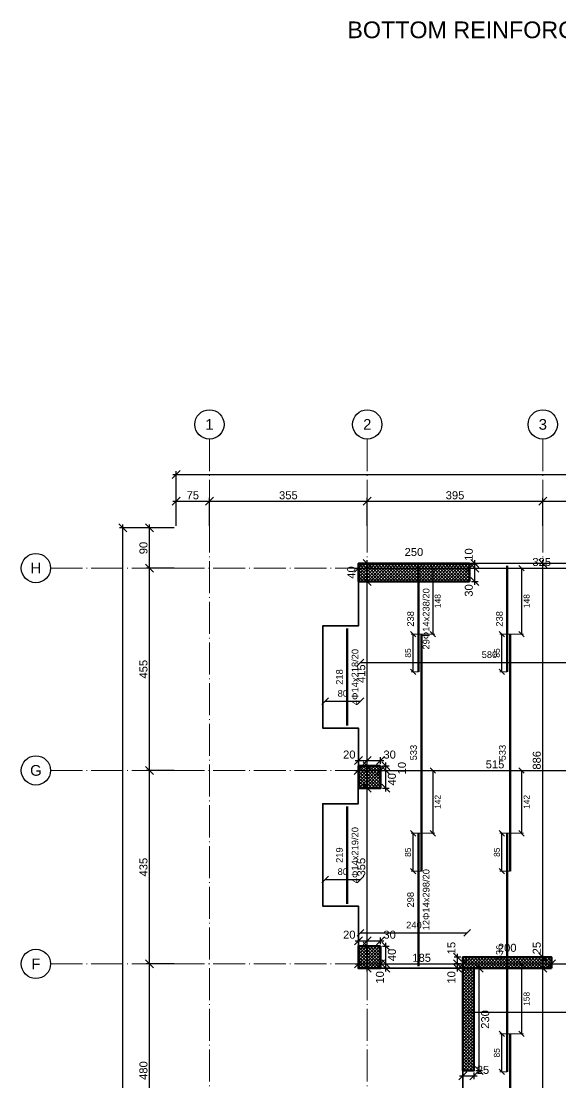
# Model space of a CAD drawing. Header units: millimetres. Extents: x -404 to 6018, y -5139 to 7890.
# Drawn here: x 3471 to 4685, y -2897 to -511 of the extents above; entities that cross this region are included whole.
import ezdxf
from ezdxf.enums import TextEntityAlignment as Align

# ---------------------------------------------------------------- set-up
doc = ezdxf.new("R2010")
doc.units = ezdxf.units.MM
doc.linetypes.add('ZWCAD_ISO04W100', pattern=[30.5, 24, -3, 0.5, -3])
for name, color, linetype, lineweight in [('AXIS LINES', 255, 'ZWCAD_ISO04W100', 13), ('COLUMN', 140, 'Continuous', 53), ('SLAB', 3, 'Continuous', 35), ('WALL', 10, 'Continuous', 53)]:
    doc.layers.add(name, color=color, linetype=linetype, lineweight=lineweight)
for name, color, linetype in [('FW_AXIS', 7, 'Continuous'), ('FW_COLUMN_HATCH', 8, 'Continuous'), ('FW_DIM', 7, 'Continuous'), ('FW_WALL_HATCH', 8, 'Continuous'), ('REB_NOTES', 7, 'Continuous'), ('REB_TOP_MESH_Y', 5, 'Continuous'), ('REB_TOP_MESH_Y_AXDIM', 5, 'Continuous'), ('REB_TOP_MESH_Y_LAP', 5, 'Continuous'), ('REB_TOP_MESH_Y_RANGE', 5, 'Continuous'), ('REB_TOP_MESH_Y_TEXT', 5, 'Continuous')]:
    doc.layers.add(name, color=color, linetype=linetype)
doc.styles.add('REBAR_TXT', font='arial.ttf')
doc.styles.get("Standard").update_dxf_attribs({"font": 'arial.ttf'})
doc.dimstyles.new('FW_DIM', dxfattribs={"dimtxt": 18, "dimasz": 9, "dimexe": 7.5, "dimexo": 4.5, "dimgap": 4.5, "dimtad": 1, "dimdec": 0, "dimtxsty": 'Standard', "dimtsz": 9, "dimcen": 2.5, "dimdle": 7.5, "dimclrd": 256, "dimclre": 256, "dimclrt": 7, "dimazin": 3, "dimtfac": 1, "dimtmove": 2, "dimatfit": 3})
doc.dimstyles.new('REBAR LAP', dxfattribs={"dimtxt": 13.5, "dimasz": 2.5, "dimexe": 4.5, "dimexo": 0, "dimgap": 4.5, "dimtad": 1, "dimdec": 0, "dimtxsty": 'Standard', "dimtsz": 6, "dimcen": 2.5, "dimclrd": 6, "dimclre": 6, "dimclrt": 7, "dimazin": 3, "dimtfac": 1, "dimtmove": 2, "dimatfit": 3, "dimlwd": 25, "dimlwe": 18})
doc.dimstyles.new('REBAR M-200', dxfattribs={"dimtxt": 15, "dimasz": 15, "dimexe": 25, "dimexo": 12.5, "dimgap": 10, "dimtad": 1, "dimdec": 0, "dimtxsty": 'Standard', "dimblk": 'NONE', "dimcen": 50, "dimse1": 1, "dimse2": 1, "dimclrd": 6, "dimclre": 6, "dimclrt": 7, "dimazin": 3, "dimtfac": 1, "dimtmove": 2, "dimatfit": 3, "dimldrblk": 'NONE', "dimlwd": 53})
doc.dimstyles.new('REBAR RANGE', dxfattribs={"dimtxt": 15, "dimasz": 2.5, "dimexe": 0, "dimexo": 0, "dimgap": 10, "dimtad": 1, "dimdec": 0, "dimtxsty": 'Standard', "dimtsz": 7.5, "dimcen": 2.5, "dimse1": 1, "dimse2": 1, "dimclrd": 6, "dimclre": 6, "dimclrt": 7, "dimazin": 3, "dimtfac": 1, "dimtmove": 2, "dimatfit": 3, "dimlwd": 25})

# ---------------------------------------------------------------- blocks, each defined once
blk = doc.blocks.new('*D1526')
at = {"color": 6, "lineweight": 53}
blk.add_line((4365, -2635.1), (4365, -2336.6), dxfattribs=at)
at = {"layer": 'Defpoints'}
for p in [(4365, -2336.6), (4365, -2635.1), (4365, -2635.1)]:
    blk.add_point(p, dxfattribs=at)
at = {"layer": 'REB_TOP_MESH_Y', "color": 7, "insert": (4347.5, -2485.9), "char_height": 15, "attachment_point": 5, "rotation": 90}
blk.add_mtext('298', dxfattribs=at)
blk = doc.blocks.new('_NONE')
blk = doc.blocks.new('*D1527')
at = {"color": 6, "lineweight": 53}
blk.add_line((4371.7, -2421.6), (4371.7, -1888.6), dxfattribs=at)
at = {"layer": 'Defpoints'}
for p in [(4371.7, -1888.6), (4371.7, -2421.6), (4371.7, -2421.6)]:
    blk.add_point(p, dxfattribs=at)
at = {"layer": 'REB_TOP_MESH_Y', "color": 7, "insert": (4354.2, -2155.1), "char_height": 15, "attachment_point": 5, "rotation": 90}
blk.add_mtext('533', dxfattribs=at)
blk = doc.blocks.new('*D1528')
at = {"color": 6, "lineweight": 53}
blk.add_line((4365, -1973.6), (4365, -1735.1), dxfattribs=at)
at = {"layer": 'Defpoints'}
for p in [(4365, -1735.1), (4365, -1973.6), (4365, -1973.6)]:
    blk.add_point(p, dxfattribs=at)
at = {"layer": 'REB_TOP_MESH_Y', "color": 7, "insert": (4347.5, -1854.4), "char_height": 15, "attachment_point": 5, "rotation": 90}
blk.add_mtext('238', dxfattribs=at)
blk = doc.blocks.new('_Oblique')
at = {"color": 0, "linetype": 'ByBlock', "lineweight": -2}
blk.add_line((-0.5, -0.5), (0.5, 0.5), dxfattribs=at)
blk = doc.blocks.new('*D1529')
at = {"color": 6, "lineweight": 18}
for p, q in [((4365, -2336.6), (4348.5, -2336.6)), ((4371.7, -2421.6), (4348.5, -2421.6))]:
    blk.add_line(p, q, dxfattribs=at)
at = {"color": 6, "lineweight": 25}
blk.add_line((4353, -2421.6), (4353, -2336.6), dxfattribs=at)
at = {"layer": 'Defpoints'}
for p in [(4365, -2336.6), (4353, -2421.6), (4371.7, -2421.6)]:
    blk.add_point(p, dxfattribs=at)
at = {"layer": 'REB_TOP_MESH_Y_LAP', "color": 6, "xscale": 12, "yscale": 12, "rotation": 90}
for p in [(4353, -2336.6), (4353, -2421.6)]:
    blk.add_blockref('_OBLIQUE', p, dxfattribs=at)
at = {"layer": 'REB_TOP_MESH_Y_LAP', "color": 7, "insert": (4341.7, -2379.1), "char_height": 13.5, "attachment_point": 5, "rotation": 90}
blk.add_mtext('85', dxfattribs=at)
blk = doc.blocks.new('*D1530')
at = {"color": 6, "lineweight": 18}
for p, q in [((4365, -2195.1), (4401.7, -2195.1)), ((4365, -2336.6), (4401.7, -2336.6))]:
    blk.add_line(p, q, dxfattribs=at)
at = {"color": 6, "lineweight": 25}
blk.add_line((4397.2, -2195.1), (4397.2, -2336.6), dxfattribs=at)
at = {"layer": 'Defpoints'}
for p in [(4365, -2195.1), (4397.2, -2195.1), (4365, -2336.6)]:
    blk.add_point(p, dxfattribs=at)
at = {"layer": 'REB_TOP_MESH_Y_AXDIM', "color": 6, "xscale": 12, "yscale": 12, "rotation": 90}
for p in [(4397.2, -2195.1), (4397.2, -2336.6)]:
    blk.add_blockref('_OBLIQUE', p, dxfattribs=at)
at = {"layer": 'REB_TOP_MESH_Y_AXDIM', "color": 7, "insert": (4408.5, -2265.9), "char_height": 13.5, "attachment_point": 5, "rotation": 90}
blk.add_mtext('142', dxfattribs=at)
blk = doc.blocks.new('*D1531')
at = {"color": 6, "lineweight": 18}
for p, q in [((4371.7, -1888.6), (4348.5, -1888.6)), ((4365, -1973.6), (4348.5, -1973.6))]:
    blk.add_line(p, q, dxfattribs=at)
at = {"color": 6, "lineweight": 25}
blk.add_line((4353, -1973.6), (4353, -1888.6), dxfattribs=at)
at = {"layer": 'Defpoints'}
for p in [(4371.7, -1888.6), (4353, -1973.6), (4365, -1973.6)]:
    blk.add_point(p, dxfattribs=at)
at = {"layer": 'REB_TOP_MESH_Y_LAP', "color": 6, "xscale": 12, "yscale": 12, "rotation": 90}
for p in [(4353, -1888.6), (4353, -1973.6)]:
    blk.add_blockref('_OBLIQUE', p, dxfattribs=at)
at = {"layer": 'REB_TOP_MESH_Y_LAP', "color": 7, "insert": (4341.7, -1931.1), "char_height": 13.5, "attachment_point": 5, "rotation": 90}
blk.add_mtext('85', dxfattribs=at)
blk = doc.blocks.new('*D1532')
at = {"color": 6, "lineweight": 18}
for p, q in [((4371.7, -1740.1), (4401.7, -1740.1)), ((4371.7, -1888.6), (4401.7, -1888.6))]:
    blk.add_line(p, q, dxfattribs=at)
at = {"color": 6, "lineweight": 25}
blk.add_line((4397.2, -1740.1), (4397.2, -1888.6), dxfattribs=at)
at = {"layer": 'Defpoints'}
for p in [(4371.7, -1740.1), (4397.2, -1740.1), (4371.7, -1888.6)]:
    blk.add_point(p, dxfattribs=at)
at = {"layer": 'REB_TOP_MESH_Y_AXDIM', "color": 6, "xscale": 12, "yscale": 12, "rotation": 90}
for p in [(4397.2, -1740.1), (4397.2, -1888.6)]:
    blk.add_blockref('_OBLIQUE', p, dxfattribs=at)
at = {"layer": 'REB_TOP_MESH_Y_AXDIM', "color": 7, "insert": (4408.5, -1814.4), "char_height": 13.5, "attachment_point": 5, "rotation": 90}
blk.add_mtext('148', dxfattribs=at)
blk = doc.blocks.new('*D1591')
at = {"color": 6, "lineweight": 53}
blk.add_line((4571.7, -3278.6), (4571.7, -2787.6), dxfattribs=at)
at = {"layer": 'Defpoints'}
for p in [(4571.7, -2787.6), (4571.7, -3278.6), (4571.7, -3278.6)]:
    blk.add_point(p, dxfattribs=at)
at = {"layer": 'REB_TOP_MESH_Y', "color": 7, "insert": (4554.2, -3033.1), "char_height": 15, "attachment_point": 5, "rotation": 90}
blk.add_mtext('491', dxfattribs=at)
blk = doc.blocks.new('*D1592')
at = {"color": 6, "lineweight": 53}
blk.add_line((4565, -2872.6), (4565, -2336.6), dxfattribs=at)
at = {"layer": 'Defpoints'}
for p in [(4565, -2336.6), (4565, -2872.6), (4565, -2872.6)]:
    blk.add_point(p, dxfattribs=at)
at = {"layer": 'REB_TOP_MESH_Y', "color": 7, "insert": (4547.5, -2604.6), "char_height": 15, "attachment_point": 5, "rotation": 90}
blk.add_mtext('536', dxfattribs=at)
blk = doc.blocks.new('*D1593')
at = {"color": 6, "lineweight": 53}
blk.add_line((4571.7, -2421.6), (4571.7, -1888.6), dxfattribs=at)
at = {"layer": 'Defpoints'}
for p in [(4571.7, -1888.6), (4571.7, -2421.6), (4571.7, -2421.6)]:
    blk.add_point(p, dxfattribs=at)
at = {"layer": 'REB_TOP_MESH_Y', "color": 7, "insert": (4554.2, -2155.1), "char_height": 15, "attachment_point": 5, "rotation": 90}
blk.add_mtext('533', dxfattribs=at)
blk = doc.blocks.new('*D1594')
at = {"color": 6, "lineweight": 53}
blk.add_line((4565, -1973.6), (4565, -1735.1), dxfattribs=at)
at = {"layer": 'Defpoints'}
for p in [(4565, -1735.1), (4565, -1973.6), (4565, -1973.6)]:
    blk.add_point(p, dxfattribs=at)
at = {"layer": 'REB_TOP_MESH_Y', "color": 7, "insert": (4547.5, -1854.4), "char_height": 15, "attachment_point": 5, "rotation": 90}
blk.add_mtext('238', dxfattribs=at)
blk = doc.blocks.new('*D1601')
at = {"color": 6, "lineweight": 18}
for p, q in [((4571.7, -2787.6), (4548.5, -2787.6)), ((4565, -2872.6), (4548.5, -2872.6))]:
    blk.add_line(p, q, dxfattribs=at)
at = {"color": 6, "lineweight": 25}
blk.add_line((4553, -2872.6), (4553, -2787.6), dxfattribs=at)
at = {"layer": 'Defpoints'}
for p in [(4571.7, -2787.6), (4553, -2872.6), (4565, -2872.6)]:
    blk.add_point(p, dxfattribs=at)
at = {"layer": 'REB_TOP_MESH_Y_LAP', "color": 6, "xscale": 12, "yscale": 12, "rotation": 90}
for p in [(4553, -2787.6), (4553, -2872.6)]:
    blk.add_blockref('_OBLIQUE', p, dxfattribs=at)
at = {"layer": 'REB_TOP_MESH_Y_LAP', "color": 7, "insert": (4541.7, -2830.1), "char_height": 13.5, "attachment_point": 5, "rotation": 90}
blk.add_mtext('85', dxfattribs=at)
blk = doc.blocks.new('*D1602')
at = {"color": 6, "lineweight": 18}
for p, q in [((4571.7, -2630.1), (4601.7, -2630.1)), ((4571.7, -2787.6), (4601.7, -2787.6))]:
    blk.add_line(p, q, dxfattribs=at)
at = {"color": 6, "lineweight": 25}
blk.add_line((4597.2, -2630.1), (4597.2, -2787.6), dxfattribs=at)
at = {"layer": 'Defpoints'}
for p in [(4571.7, -2630.1), (4597.2, -2630.1), (4571.7, -2787.6)]:
    blk.add_point(p, dxfattribs=at)
at = {"layer": 'REB_TOP_MESH_Y_AXDIM', "color": 6, "xscale": 12, "yscale": 12, "rotation": 90}
for p in [(4597.2, -2630.1), (4597.2, -2787.6)]:
    blk.add_blockref('_OBLIQUE', p, dxfattribs=at)
at = {"layer": 'REB_TOP_MESH_Y_AXDIM', "color": 7, "insert": (4608.5, -2708.9), "char_height": 13.5, "attachment_point": 5, "rotation": 90}
blk.add_mtext('158', dxfattribs=at)
blk = doc.blocks.new('*D1603')
at = {"color": 6, "lineweight": 18}
for p, q in [((4565, -2336.6), (4548.5, -2336.6)), ((4571.7, -2421.6), (4548.5, -2421.6))]:
    blk.add_line(p, q, dxfattribs=at)
at = {"color": 6, "lineweight": 25}
blk.add_line((4553, -2421.6), (4553, -2336.6), dxfattribs=at)
at = {"layer": 'Defpoints'}
for p in [(4565, -2336.6), (4553, -2421.6), (4571.7, -2421.6)]:
    blk.add_point(p, dxfattribs=at)
at = {"layer": 'REB_TOP_MESH_Y_LAP', "color": 6, "xscale": 12, "yscale": 12, "rotation": 90}
for p in [(4553, -2336.6), (4553, -2421.6)]:
    blk.add_blockref('_OBLIQUE', p, dxfattribs=at)
at = {"layer": 'REB_TOP_MESH_Y_LAP', "color": 7, "insert": (4541.7, -2379.1), "char_height": 13.5, "attachment_point": 5, "rotation": 90}
blk.add_mtext('85', dxfattribs=at)
blk = doc.blocks.new('*D1604')
at = {"color": 6, "lineweight": 18}
for p, q in [((4565, -2195.1), (4601.7, -2195.1)), ((4565, -2336.6), (4601.7, -2336.6))]:
    blk.add_line(p, q, dxfattribs=at)
at = {"color": 6, "lineweight": 25}
blk.add_line((4597.2, -2195.1), (4597.2, -2336.6), dxfattribs=at)
at = {"layer": 'Defpoints'}
for p in [(4565, -2195.1), (4597.2, -2195.1), (4565, -2336.6)]:
    blk.add_point(p, dxfattribs=at)
at = {"layer": 'REB_TOP_MESH_Y_AXDIM', "color": 6, "xscale": 12, "yscale": 12, "rotation": 90}
for p in [(4597.2, -2195.1), (4597.2, -2336.6)]:
    blk.add_blockref('_OBLIQUE', p, dxfattribs=at)
at = {"layer": 'REB_TOP_MESH_Y_AXDIM', "color": 7, "insert": (4608.5, -2265.9), "char_height": 13.5, "attachment_point": 5, "rotation": 90}
blk.add_mtext('142', dxfattribs=at)
blk = doc.blocks.new('*D1605')
at = {"color": 6, "lineweight": 18}
for p, q in [((4571.7, -1888.6), (4548.5, -1888.6)), ((4565, -1973.6), (4548.5, -1973.6))]:
    blk.add_line(p, q, dxfattribs=at)
at = {"color": 6, "lineweight": 25}
blk.add_line((4553, -1973.6), (4553, -1888.6), dxfattribs=at)
at = {"layer": 'Defpoints'}
for p in [(4571.7, -1888.6), (4553, -1973.6), (4565, -1973.6)]:
    blk.add_point(p, dxfattribs=at)
at = {"layer": 'REB_TOP_MESH_Y_LAP', "color": 6, "xscale": 12, "yscale": 12, "rotation": 90}
for p in [(4553, -1888.6), (4553, -1973.6)]:
    blk.add_blockref('_OBLIQUE', p, dxfattribs=at)
at = {"layer": 'REB_TOP_MESH_Y_LAP', "color": 7, "insert": (4541.7, -1931.1), "char_height": 13.5, "attachment_point": 5, "rotation": 90}
blk.add_mtext('85', dxfattribs=at)
blk = doc.blocks.new('*D1606')
at = {"color": 6, "lineweight": 18}
for p, q in [((4571.7, -1740.1), (4601.7, -1740.1)), ((4571.7, -1888.6), (4601.7, -1888.6))]:
    blk.add_line(p, q, dxfattribs=at)
at = {"color": 6, "lineweight": 25}
blk.add_line((4597.2, -1740.1), (4597.2, -1888.6), dxfattribs=at)
at = {"layer": 'Defpoints'}
for p in [(4571.7, -1740.1), (4597.2, -1740.1), (4571.7, -1888.6)]:
    blk.add_point(p, dxfattribs=at)
at = {"layer": 'REB_TOP_MESH_Y_AXDIM', "color": 6, "xscale": 12, "yscale": 12, "rotation": 90}
for p in [(4597.2, -1740.1), (4597.2, -1888.6)]:
    blk.add_blockref('_OBLIQUE', p, dxfattribs=at)
at = {"layer": 'REB_TOP_MESH_Y_AXDIM', "color": 7, "insert": (4608.5, -1814.4), "char_height": 13.5, "attachment_point": 5, "rotation": 90}
blk.add_mtext('148', dxfattribs=at)
blk = doc.blocks.new('*D1659')
at = {"color": 6, "lineweight": 25}
blk.add_line((4235, -1952.4), (5670, -1952.4), dxfattribs=at)
at = {"layer": 'Defpoints'}
for p in [(4235, -1952.4), (4235, -1952.4), (5670, -1952.4)]:
    blk.add_point(p, dxfattribs=at)
at = {"layer": 'REB_TOP_MESH_Y_RANGE', "color": 6, "xscale": 15, "yscale": 15}
for p in [(4235, -1952.4), (5670, -1952.4)]:
    blk.add_blockref('_OBLIQUE', p, dxfattribs=at)
at = {"layer": 'REB_TOP_MESH_Y_RANGE', "color": 7, "insert": (4952.5, -1934.9), "char_height": 15, "attachment_point": 5}
blk.add_mtext('1435', dxfattribs=at)
blk = doc.blocks.new('*D1660')
at = {"color": 6, "lineweight": 25}
blk.add_line((4475, -2738.6), (5495, -2738.6), dxfattribs=at)
at = {"layer": 'Defpoints'}
for p in [(4475, -2738.6), (4475, -2738.6), (5495, -2738.6)]:
    blk.add_point(p, dxfattribs=at)
at = {"layer": 'REB_TOP_MESH_Y_RANGE', "color": 6, "xscale": 15, "yscale": 15}
for p in [(4475, -2738.6), (5495, -2738.6)]:
    blk.add_blockref('_OBLIQUE', p, dxfattribs=at)
at = {"layer": 'REB_TOP_MESH_Y_RANGE', "color": 7, "insert": (4985, -2721.1), "char_height": 15, "attachment_point": 5}
blk.add_mtext('1020', dxfattribs=at)
blk = doc.blocks.new('*D1667')
at = {"color": 6, "lineweight": 25}
blk.add_line((4235, -1952.4), (4815, -1952.4), dxfattribs=at)
at = {"layer": 'Defpoints'}
for p in [(4235, -1952.4), (4235, -1952.4), (4815, -1952.4)]:
    blk.add_point(p, dxfattribs=at)
at = {"layer": 'REB_TOP_MESH_Y_RANGE', "color": 6, "xscale": 15, "yscale": 15}
for p in [(4235, -1952.4), (4815, -1952.4)]:
    blk.add_blockref('_OBLIQUE', p, dxfattribs=at)
at = {"layer": 'REB_TOP_MESH_Y_RANGE', "color": 7, "insert": (4525, -1934.9), "char_height": 15, "attachment_point": 5}
blk.add_mtext('580', dxfattribs=at)
blk = doc.blocks.new('*D1669')
at = {"color": 6, "lineweight": 25}
blk.add_line((4235, -2560.5), (4475, -2560.5), dxfattribs=at)
at = {"layer": 'Defpoints'}
for p in [(4235, -2560.5), (4235, -2560.5), (4475, -2560.5)]:
    blk.add_point(p, dxfattribs=at)
at = {"layer": 'REB_TOP_MESH_Y_RANGE', "color": 6, "xscale": 15, "yscale": 15}
for p in [(4235, -2560.5), (4475, -2560.5)]:
    blk.add_blockref('_OBLIQUE', p, dxfattribs=at)
at = {"layer": 'REB_TOP_MESH_Y_RANGE', "color": 7, "insert": (4355, -2543), "char_height": 15, "attachment_point": 5}
blk.add_mtext('240', dxfattribs=at)
blk = doc.blocks.new('*D1679')
at = {"color": 6, "lineweight": 25}
blk.add_line((4155, -2440.4), (4235, -2440.4), dxfattribs=at)
at = {"layer": 'Defpoints'}
for p in [(4155, -2440.4), (4155, -2440.4), (4235, -2440.4)]:
    blk.add_point(p, dxfattribs=at)
at = {"layer": 'REB_TOP_MESH_Y_RANGE', "color": 6, "xscale": 15, "yscale": 15}
for p in [(4155, -2440.4), (4235, -2440.4)]:
    blk.add_blockref('_OBLIQUE', p, dxfattribs=at)
at = {"layer": 'REB_TOP_MESH_Y_RANGE', "color": 7, "insert": (4195, -2422.9), "char_height": 15, "attachment_point": 5}
blk.add_mtext('80', dxfattribs=at)
blk = doc.blocks.new('*D1680')
at = {"color": 6, "lineweight": 53}
blk.add_line((4205, -2495.1), (4205, -2276.1), dxfattribs=at)
at = {"layer": 'Defpoints'}
for p in [(4205, -2276.1), (4205, -2495.1), (4205, -2495.1)]:
    blk.add_point(p, dxfattribs=at)
at = {"layer": 'REB_TOP_MESH_Y', "color": 7, "insert": (4187.5, -2385.6), "char_height": 15, "attachment_point": 5, "rotation": 90}
blk.add_mtext('219', dxfattribs=at)
blk = doc.blocks.new('*D1681')
at = {"color": 6, "lineweight": 25}
blk.add_line((4155, -2039.6), (4235, -2039.6), dxfattribs=at)
at = {"layer": 'Defpoints'}
for p in [(4155, -2039.6), (4155, -2039.6), (4235, -2039.6)]:
    blk.add_point(p, dxfattribs=at)
at = {"layer": 'REB_TOP_MESH_Y_RANGE', "color": 6, "xscale": 15, "yscale": 15}
for p in [(4155, -2039.6), (4235, -2039.6)]:
    blk.add_blockref('_OBLIQUE', p, dxfattribs=at)
at = {"layer": 'REB_TOP_MESH_Y_RANGE', "color": 7, "insert": (4195, -2022.1), "char_height": 15, "attachment_point": 5}
blk.add_mtext('80', dxfattribs=at)
blk = doc.blocks.new('*D1682')
at = {"color": 6, "lineweight": 53}
blk.add_line((4205, -2094.1), (4205, -1876.1), dxfattribs=at)
at = {"layer": 'Defpoints'}
for p in [(4205, -1876.1), (4205, -2094.1), (4205, -2094.1)]:
    blk.add_point(p, dxfattribs=at)
at = {"layer": 'REB_TOP_MESH_Y', "color": 7, "insert": (4187.5, -1985.1), "char_height": 15, "attachment_point": 5, "rotation": 90}
blk.add_mtext('218', dxfattribs=at)
blk = doc.blocks.new('*D1700')
for p, q in [((4452.9, -2647.6), (4452.9, -2622.6)), ((4460.4, -2630.1), (4445.4, -2630.1)), ((4460.4, -2640.1), (4445.4, -2640.1))]:
    blk.add_line(p, q)
at = {"layer": 'Defpoints'}
for p in [(4452.9, -2640.1), (4464.9, -2630.1), (4464.9, -2640.1)]:
    blk.add_point(p, dxfattribs=at)
at = {"layer": 'FW_DIM', "xscale": 18, "yscale": 18, "rotation": 90}
for p in [(4452.9, -2630.1), (4452.9, -2640.1)]:
    blk.add_blockref('_OBLIQUE', p, dxfattribs=at)
at = {"layer": 'FW_DIM', "color": 7, "insert": (4439.4, -2660.5), "char_height": 18, "attachment_point": 5, "rotation": 90}
blk.add_mtext('10', dxfattribs=at)
blk = doc.blocks.new('*D1701')
for p, q in [((4460.4, -2615.1), (4445.4, -2615.1)), ((4452.9, -2637.6), (4452.9, -2607.6)), ((4460.4, -2630.1), (4445.4, -2630.1))]:
    blk.add_line(p, q)
at = {"layer": 'Defpoints'}
for p in [(4464.9, -2615.1), (4452.9, -2630.1), (4464.9, -2630.1)]:
    blk.add_point(p, dxfattribs=at)
at = {"layer": 'FW_DIM', "xscale": 18, "yscale": 18, "rotation": 90}
for p in [(4452.9, -2615.1), (4452.9, -2630.1)]:
    blk.add_blockref('_OBLIQUE', p, dxfattribs=at)
at = {"layer": 'FW_DIM', "color": 7, "insert": (4439.4, -2594.7), "char_height": 18, "attachment_point": 5, "rotation": 90}
blk.add_mtext('15', dxfattribs=at)
blk = doc.blocks.new('*D1702')
for p, q in [((4457.4, -2882.1), (4497.4, -2882.1)), ((4464.9, -2874.6), (4464.9, -2889.6)), ((4489.9, -2874.6), (4489.9, -2889.6))]:
    blk.add_line(p, q)
at = {"layer": 'Defpoints'}
for p in [(4464.9, -2870.1), (4464.9, -2882.1), (4489.9, -2870.1)]:
    blk.add_point(p, dxfattribs=at)
at = {"layer": 'FW_DIM', "xscale": 18, "yscale": 18}
for p in [(4464.9, -2882.1), (4489.9, -2882.1)]:
    blk.add_blockref('_OBLIQUE', p, dxfattribs=at)
at = {"layer": 'FW_DIM', "color": 7, "insert": (4510.3, -2868.6), "char_height": 18, "attachment_point": 5}
blk.add_mtext('25', dxfattribs=at)
blk = doc.blocks.new('*D1703')
for p, q in [((4494.4, -2640.1), (4509.4, -2640.1)), ((4501.9, -2877.6), (4501.9, -2632.6)), ((4494.4, -2870.1), (4509.4, -2870.1))]:
    blk.add_line(p, q)
at = {"layer": 'Defpoints'}
for p in [(4489.9, -2640.1), (4489.9, -2870.1), (4501.9, -2870.1)]:
    blk.add_point(p, dxfattribs=at)
at = {"layer": 'FW_DIM', "xscale": 18, "yscale": 18, "rotation": 90}
for p in [(4501.9, -2640.1), (4501.9, -2870.1)]:
    blk.add_blockref('_OBLIQUE', p, dxfattribs=at)
at = {"layer": 'FW_DIM', "color": 7, "insert": (4515.4, -2755.1), "char_height": 18, "attachment_point": 5, "rotation": 90}
blk.add_mtext('230', dxfattribs=at)
blk = doc.blocks.new('*D1704')
for p, q in [((4484.5, -1740.1), (4499.5, -1740.1)), ((4492, -1777.6), (4492, -1732.6)), ((4484.5, -1770.1), (4499.5, -1770.1))]:
    blk.add_line(p, q)
at = {"layer": 'Defpoints'}
for p in [(4480, -1740.1), (4480, -1770.1), (4492, -1770.1)]:
    blk.add_point(p, dxfattribs=at)
at = {"layer": 'FW_DIM', "xscale": 18, "yscale": 18, "rotation": 90}
for p in [(4492, -1740.1), (4492, -1770.1)]:
    blk.add_blockref('_OBLIQUE', p, dxfattribs=at)
at = {"layer": 'FW_DIM', "color": 7, "insert": (4478.5, -1790.5), "char_height": 18, "attachment_point": 5, "rotation": 90}
blk.add_mtext('30', dxfattribs=at)
blk = doc.blocks.new('*D1705')
for p, q in [((4484.5, -1730.1), (4499.5, -1730.1)), ((4484.5, -1740.1), (4499.5, -1740.1)), ((4492, -1747.6), (4492, -1722.6))]:
    blk.add_line(p, q)
at = {"layer": 'Defpoints'}
for p in [(4480, -1730.1), (4480, -1740.1), (4492, -1740.1)]:
    blk.add_point(p, dxfattribs=at)
at = {"layer": 'FW_DIM', "xscale": 18, "yscale": 18, "rotation": 90}
for p in [(4492, -1730.1), (4492, -1740.1)]:
    blk.add_blockref('_OBLIQUE', p, dxfattribs=at)
at = {"layer": 'FW_DIM', "color": 7, "insert": (4478.5, -1709.7), "char_height": 18, "attachment_point": 5, "rotation": 90}
blk.add_mtext('10', dxfattribs=at)
blk = doc.blocks.new('*D1726')
for p, q in [((4230, -2180.6), (4230, -2165.6)), ((4250, -2180.6), (4250, -2165.6)), ((4222.5, -2173.1), (4257.5, -2173.1))]:
    blk.add_line(p, q)
at = {"layer": 'Defpoints'}
for p in [(4230, -2173.1), (4230, -2185.1), (4250, -2185.1)]:
    blk.add_point(p, dxfattribs=at)
at = {"layer": 'FW_DIM', "xscale": 18, "yscale": 18}
for p in [(4230, -2173.1), (4250, -2173.1)]:
    blk.add_blockref('_OBLIQUE', p, dxfattribs=at)
at = {"layer": 'FW_DIM', "color": 7, "insert": (4209.6, -2159.6), "char_height": 18, "attachment_point": 5}
blk.add_mtext('20', dxfattribs=at)
blk = doc.blocks.new('*D1727')
for p, q in [((4250, -2180.6), (4250, -2165.6)), ((4280, -2180.6), (4280, -2165.6)), ((4242.5, -2173.1), (4287.5, -2173.1))]:
    blk.add_line(p, q)
at = {"layer": 'Defpoints'}
for p in [(4250, -2173.1), (4250, -2185.1), (4280, -2185.1)]:
    blk.add_point(p, dxfattribs=at)
at = {"layer": 'FW_DIM', "xscale": 18, "yscale": 18}
for p in [(4250, -2173.1), (4280, -2173.1)]:
    blk.add_blockref('_OBLIQUE', p, dxfattribs=at)
at = {"layer": 'FW_DIM', "color": 7, "insert": (4300.4, -2159.6), "char_height": 18, "attachment_point": 5}
blk.add_mtext('30', dxfattribs=at)
blk = doc.blocks.new('*D1728')
for p, q in [((4284.5, -2195.1), (4299.5, -2195.1)), ((4292, -2242.6), (4292, -2187.6)), ((4284.5, -2235.1), (4299.5, -2235.1))]:
    blk.add_line(p, q)
at = {"layer": 'Defpoints'}
for p in [(4280, -2195.1), (4280, -2235.1), (4292, -2235.1)]:
    blk.add_point(p, dxfattribs=at)
at = {"layer": 'FW_DIM', "xscale": 18, "yscale": 18, "rotation": 90}
for p in [(4292, -2195.1), (4292, -2235.1)]:
    blk.add_blockref('_OBLIQUE', p, dxfattribs=at)
at = {"layer": 'FW_DIM', "color": 7, "insert": (4305.5, -2215.1), "char_height": 18, "attachment_point": 5, "rotation": 90}
blk.add_mtext('40', dxfattribs=at)
blk = doc.blocks.new('*D1729')
for p, q in [((4284.5, -2185.1), (4299.5, -2185.1)), ((4284.5, -2195.1), (4299.5, -2195.1)), ((4292, -2202.6), (4292, -2177.6))]:
    blk.add_line(p, q)
at = {"layer": 'Defpoints'}
for p in [(4280, -2185.1), (4280, -2195.1), (4292, -2195.1)]:
    blk.add_point(p, dxfattribs=at)
at = {"layer": 'FW_DIM', "xscale": 18, "yscale": 18, "rotation": 90}
for p in [(4292, -2185.1), (4292, -2195.1)]:
    blk.add_blockref('_OBLIQUE', p, dxfattribs=at)
at = {"layer": 'FW_DIM', "color": 7, "insert": (4328, -2190.1), "char_height": 18, "attachment_point": 5, "rotation": 90}
blk.add_mtext('10', dxfattribs=at)
blk = doc.blocks.new('*D1738')
for p, q in [((4230, -2585.6), (4230, -2570.6)), ((4250, -2585.6), (4250, -2570.6)), ((4222.5, -2578.1), (4257.5, -2578.1))]:
    blk.add_line(p, q)
at = {"layer": 'Defpoints'}
for p in [(4230, -2578.1), (4230, -2590.1), (4250, -2590.1)]:
    blk.add_point(p, dxfattribs=at)
at = {"layer": 'FW_DIM', "xscale": 18, "yscale": 18}
for p in [(4230, -2578.1), (4250, -2578.1)]:
    blk.add_blockref('_OBLIQUE', p, dxfattribs=at)
at = {"layer": 'FW_DIM', "color": 7, "insert": (4209.6, -2564.6), "char_height": 18, "attachment_point": 5}
blk.add_mtext('20', dxfattribs=at)
blk = doc.blocks.new('*D1739')
for p, q in [((4250, -2585.6), (4250, -2570.6)), ((4280, -2585.6), (4280, -2570.6)), ((4242.5, -2578.1), (4287.5, -2578.1))]:
    blk.add_line(p, q)
at = {"layer": 'Defpoints'}
for p in [(4250, -2578.1), (4250, -2590.1), (4280, -2590.1)]:
    blk.add_point(p, dxfattribs=at)
at = {"layer": 'FW_DIM', "xscale": 18, "yscale": 18}
for p in [(4250, -2578.1), (4280, -2578.1)]:
    blk.add_blockref('_OBLIQUE', p, dxfattribs=at)
at = {"layer": 'FW_DIM', "color": 7, "insert": (4300.4, -2564.6), "char_height": 18, "attachment_point": 5}
blk.add_mtext('30', dxfattribs=at)
blk = doc.blocks.new('*D1740')
for p, q in [((4292, -2647.6), (4292, -2622.6)), ((4284.5, -2630.1), (4299.5, -2630.1)), ((4284.5, -2640.1), (4299.5, -2640.1))]:
    blk.add_line(p, q)
at = {"layer": 'Defpoints'}
for p in [(4280, -2630.1), (4280, -2640.1), (4292, -2640.1)]:
    blk.add_point(p, dxfattribs=at)
at = {"layer": 'FW_DIM', "xscale": 18, "yscale": 18, "rotation": 90}
for p in [(4292, -2630.1), (4292, -2640.1)]:
    blk.add_blockref('_OBLIQUE', p, dxfattribs=at)
at = {"layer": 'FW_DIM', "color": 7, "insert": (4278.5, -2660.5), "char_height": 18, "attachment_point": 5, "rotation": 90}
blk.add_mtext('10', dxfattribs=at)
blk = doc.blocks.new('*D1741')
for p, q in [((4284.5, -2590.1), (4299.5, -2590.1)), ((4292, -2637.6), (4292, -2582.6)), ((4284.5, -2630.1), (4299.5, -2630.1))]:
    blk.add_line(p, q)
at = {"layer": 'Defpoints'}
for p in [(4280, -2590.1), (4280, -2630.1), (4292, -2630.1)]:
    blk.add_point(p, dxfattribs=at)
at = {"layer": 'FW_DIM', "xscale": 18, "yscale": 18, "rotation": 90}
for p in [(4292, -2590.1), (4292, -2630.1)]:
    blk.add_blockref('_OBLIQUE', p, dxfattribs=at)
at = {"layer": 'FW_DIM', "color": 7, "insert": (4305.5, -2610.1), "char_height": 18, "attachment_point": 5, "rotation": 90}
blk.add_mtext('40', dxfattribs=at)
blk = doc.blocks.new('*D1792')
for p, q in [((4230, -2625.6), (4230, -2622.6)), ((4280, -2625.6), (4280, -2622.6)), ((4222.5, -2630.1), (4287.5, -2630.1))]:
    blk.add_line(p, q)
at = {"layer": 'Defpoints'}
for p in [(4230, -2630.1), (4230, -2630.1), (4280, -2630.1)]:
    blk.add_point(p, dxfattribs=at)
at = {"layer": 'FW_DIM', "xscale": 18, "yscale": 18}
for p in [(4230, -2630.1), (4280, -2630.1)]:
    blk.add_blockref('_OBLIQUE', p, dxfattribs=at)
blk = doc.blocks.new('*D1800')
for p, q in [((4222.4, -2195.1), (4287.5, -2195.1)), ((4229.9, -2190.6), (4229.9, -2187.6)), ((4280, -2190.6), (4280, -2187.6))]:
    blk.add_line(p, q)
at = {"layer": 'Defpoints'}
for p in [(4229.9, -2195.1), (4229.9, -2195.1), (4280, -2195.1)]:
    blk.add_point(p, dxfattribs=at)
at = {"layer": 'FW_DIM', "xscale": 18, "yscale": 18}
for p in [(4229.9, -2195.1), (4280, -2195.1)]:
    blk.add_blockref('_OBLIQUE', p, dxfattribs=at)
blk = doc.blocks.new('*D1822')
for p, q in [((4245.5, -2590.1), (4242.5, -2590.1)), ((4250, -2647.6), (4250, -2582.6)), ((4245.5, -2640.1), (4242.5, -2640.1))]:
    blk.add_line(p, q)
at = {"layer": 'Defpoints'}
for p in [(4250, -2590.1), (4250, -2640.1), (4250, -2640.1)]:
    blk.add_point(p, dxfattribs=at)
at = {"layer": 'FW_DIM', "xscale": 18, "yscale": 18, "rotation": 90}
for p in [(4250, -2590.1), (4250, -2640.1)]:
    blk.add_blockref('_OBLIQUE', p, dxfattribs=at)
blk = doc.blocks.new('*D1824')
for p, q in [((4245.5, -2185.1), (4242.5, -2185.1)), ((4250, -2242.6), (4250, -2177.6)), ((4245.5, -2235.1), (4242.5, -2235.1))]:
    blk.add_line(p, q)
at = {"layer": 'Defpoints'}
for p in [(4250, -2185.1), (4250, -2235.1), (4250, -2235.1)]:
    blk.add_point(p, dxfattribs=at)
at = {"layer": 'FW_DIM', "xscale": 18, "yscale": 18, "rotation": 90}
for p in [(4250, -2185.1), (4250, -2235.1)]:
    blk.add_blockref('_OBLIQUE', p, dxfattribs=at)

msp = doc.modelspace()

# ---------------------------------------------------------------- hatches: boundary and pattern name
at = {"layer": 'FW_COLUMN_HATCH'}
h = msp.add_hatch(dxfattribs=at)
h.set_pattern_fill('ANSI37', scale=1.6)
h.paths.add_polyline_path([(4280, -2185.1), (4280, -2235.1), (4230, -2235.1), (4230, -2185.1), (4280, -2185.1), (4280, -2185.1)])
h = msp.add_hatch(dxfattribs=at)
h.set_pattern_fill('ANSI37', scale=1.6)
h.paths.add_polyline_path([(4280, -2590.1), (4280, -2640.1), (4230, -2640.1), (4230, -2590.1), (4280, -2590.1), (4280, -2590.1)])
at = {"layer": 'FW_WALL_HATCH'}
h = msp.add_hatch(dxfattribs=at)
h.set_pattern_fill('ANSI37', scale=1.6)
h.paths.add_polyline_path([(4480, -1730.1), (4480, -1770.1), (4230, -1770.1), (4230, -1730.1), (4480, -1730.1)])
h = msp.add_hatch(dxfattribs=at)
h.set_pattern_fill('ANSI37', scale=1.6)
h.paths.add_polyline_path([(4464.9, -2640.1), (4464.9, -2615.1), (4664.9, -2615.1), (4664.9, -2640.1), (4489.9, -2640.1), (4489.9, -2870.1), (4464.9, -2870.1), (4464.9, -2640.1)])

# ---------------------------------------------------------------- linework, layer by layer
at = {"layer": 'AXIS LINES', "color": 0, "ltscale": 3}
for points in [[(3895, -1450.1), (3895, -4990.2)], [(4250, -1450.1), (4250, -4990.2)], [(4645, -1450.1), (4645, -4990.2)], [(3537.4, -1740.1), (5952.4, -1740.1)], [(3537.4, -2195.1), (5952.4, -2195.1)], [(3537.4, -2630.1), (5952.4, -2630.1)]]:
    msp.add_lwpolyline(points, dxfattribs=at)
at = {"layer": 'COLUMN', "ltscale": 0.08}
for points in [[(4280, -2185.1), (4280, -2235.1), (4230, -2235.1), (4230, -2185.1), (4280, -2185.1)], [(4280, -2590.1), (4280, -2640.1), (4230, -2640.1), (4230, -2590.1), (4280, -2590.1)]]:
    msp.add_lwpolyline(points, dxfattribs=at)
at = {"layer": 'FW_AXIS'}
for centre in [(3895, -1417.1), (4250, -1417.1), (4645, -1417.1), (3504.4, -1740.1), (3504.4, -2195.1), (3504.4, -2630.1)]:
    msp.add_circle(centre, 33, dxfattribs=at)
at = {"layer": 'SLAB', "ltscale": 0.08}
msp.add_lwpolyline([(5600, -3210.2), (5599.9, -2690.1), (5499.9, -2690.1), (5499.9, -2640.1), (5670, -2640.1), (5670, -1730.1), (5035, -1730.1), (5035, -1650), (4805, -1650), (4805.1, -1729.4), (4230, -1730.1), (4230, -1870.2), (4150, -1870.2), (4149.9, -2100.1), (4230, -2100.1), (4229.9, -2270.1), (4150, -2270.2), (4149.9, -2500.1), (4230, -2500.1), (4230, -2640.1), (4464.9, -2640.1), (4464.9, -3100.1)], dxfattribs=at)
at = {"layer": 'WALL', "ltscale": 0.08}
msp.add_lwpolyline([(4480, -1730.1), (4230, -1730.1), (4230, -1770.1), (4480, -1770.1), (4480, -1730.1)], dxfattribs=at)
for points in [[(4664.9, -2640.1), (4464.9, -2640.1), (4464.9, -2615.1), (4664.9, -2615.1)], [(4464.9, -2640.1), (4489.9, -2640.1), (4489.9, -2870.1), (4464.9, -2870.1)]]:
    msp.add_lwpolyline(points, close=True, dxfattribs=at)

# ---------------------------------------------------------------- texts
at = {"layer": 'FW_AXIS', "color": 7, "style": 'REBAR_TXT'}
for s, p in [('1', (3895, -1417.1)), ('2', (4250, -1417.1)), ('3', (4645, -1417.1)), ('H', (3504.4, -1740.1)), ('G', (3504.4, -2195.1)), ('F', (3504.4, -2630.1))]:
    msp.add_text(s, height=24, dxfattribs=at).set_placement(p, align=Align.MIDDLE_CENTER)
at = {"layer": 'REB_NOTES', "color": 7, "style": 'REBAR_TXT'}
msp.add_text('BOTTOM REINFORCEMENT - DIRECTION Y', height=37.5, dxfattribs=at).set_placement((4745, -511.1), align=Align.TOP_CENTER)
at = {"layer": 'REB_TOP_MESH_Y_TEXT', "color": 7, "style": 'REBAR_TXT'}
for s, p in [('29Φ14x238/20', (4375, -1854.4)), ('4Φ14x218/20', (4215, -1985.1)), ('4Φ14x219/20', (4215, -2385.6)), ('12Φ14x298/20', (4375, -2485.9))]:
    msp.add_text(s, height=15, rotation=90, dxfattribs=at).set_placement(p, align=Align.TOP_CENTER)

# ---------------------------------------------------------------- dimensions: what is measured, and where the dimension line sits
at = {"layer": 'FW_DIM'}
for base, p1, p2 in [((3820, -1530), (3820, -1650), (5670, -1650)), ((3820, -1590), (3820, -1650), (3895, -1650)), ((3895, -1590), (3895, -1650), (4250, -1650)), ((4250, -1590), (4250, -1650), (4645, -1650)), ((4645, -1590), (4645, -1650), (4825, -1650))]:
    msp.add_linear_dim(base=base, p1=p1, p2=p2, dimstyle='FW_DIM', dxfattribs=at).render()
for base, p1, p2 in [((3700, -4790.1), (3820, -4790.1), (3820, -1650)), ((3760, -1740.1), (3820, -1740.1), (3820, -1650)), ((3760, -2195.1), (3820, -2195.1), (3820, -1740.1)), ((3760, -2630.1), (3820, -2630.1), (3820, -2195.1)), ((3760, -3110.1), (3820, -3110.1), (3820, -2630.1))]:
    msp.add_linear_dim(base=base, p1=p1, p2=p2, angle=90, dimstyle='FW_DIM', dxfattribs=at).render()
for base, p1, p2, location, text in [((4230, -1740.1), (4230, -1740.1), (4480, -1740.1), (4355, -1704.1), '250'), ((4480, -1740.1), (4480, -1740.1), (4805, -1740.1), (4642.5, -1726.6), '325'), ((4280, -2195.1), (4280, -2195.1), (4795, -2195.1), (4537.5, -2181.6), '515'), ((4464.9, -2630.1), (4464.9, -2630.1), (4664.9, -2630.1), (4564.9, -2594.1), '200'), ((4280, -2630.1), (4280, -2630.1), (4464.9, -2630.1), (4372.4, -2616.6), '185'), ((4664.9, -2630.1), (4664.9, -2630.1), (4795, -2630.1), (4729.9, -2616.6), '130')]:
    msp.add_linear_dim(base=base, p1=p1, p2=p2, location=location, text=text, dimstyle='FW_DIM', override={"dimtmove": 2}, dxfattribs=at).render()
for base, p1, p2, text, picture, middle in [((4492, -1740.1), (4480, -1740.1), (4480, -1730.1), '10', '*D1705', (4478.5, -1709.7)), ((4492, -1770.1), (4480, -1770.1), (4480, -1740.1), '30', '*D1704', (4478.5, -1790.5)), ((4250, -2235.1), (4250, -2235.1), (4250, -2185.1), ' ', '*D1824', (4250, -2210.1)), ((4292, -2195.1), (4280, -2195.1), (4280, -2185.1), '10', '*D1729', (4328, -2190.1)), ((4292, -2235.1), (4280, -2235.1), (4280, -2195.1), '40', '*D1728', (4305.5, -2215.1)), ((4250, -2640.1), (4250, -2640.1), (4250, -2590.1), ' ', '*D1822', (4250, -2615.1)), ((4292, -2630.1), (4280, -2630.1), (4280, -2590.1), '40', '*D1741', (4305.5, -2610.1)), ((4452.9, -2630.1), (4464.9, -2630.1), (4464.9, -2615.1), '15', '*D1701', (4439.4, -2594.7)), ((4292, -2640.1), (4280, -2640.1), (4280, -2630.1), '10', '*D1740', (4278.5, -2660.5)), ((4452.9, -2640.1), (4464.9, -2640.1), (4464.9, -2630.1), '10', '*D1700', (4439.4, -2660.5)), ((4501.9, -2870.1), (4489.9, -2870.1), (4489.9, -2640.1), '230', '*D1703', (4515.4, -2755.1))]:
    dim = msp.add_linear_dim(base=base, p1=p1, p2=p2, angle=90, text=text, dimstyle='FW_DIM', override={"dimtmove": 2}, dxfattribs=at)
    dim.commit()
    dim.dimension.update_dxf_attribs({"geometry": picture, "text_midpoint": middle, "dimtype": 160})
for base, p1, p2, location, text in [((4250, -1770.1), (4250, -1770.1), (4250, -1730.1), (4214, -1750.1), '40'), ((4645, -2615.1), (4645, -2615.1), (4645, -1729.6), (4631.5, -2172.4), '886'), ((4250, -2185.1), (4250, -2185.1), (4250, -1770.1), (4236.5, -1977.6), '415'), ((4250, -2590.1), (4250, -2590.1), (4250, -2235.1), (4236.5, -2412.6), '355'), ((4645, -2640.1), (4645, -2640.1), (4645, -2615.1), (4631.5, -2594.7), '25'), ((4645, -3260.1), (4645, -3260.1), (4645, -2640.1), (4631.5, -2950.1), '620')]:
    msp.add_linear_dim(base=base, p1=p1, p2=p2, angle=90, location=location, text=text, dimstyle='FW_DIM', override={"dimtmove": 2}, dxfattribs=at).render()
for base, p1, p2, text, picture, middle in [((4230, -2173.1), (4230, -2185.1), (4250, -2185.1), '20', '*D1726', (4209.6, -2159.6)), ((4250, -2173.1), (4250, -2185.1), (4280, -2185.1), '30', '*D1727', (4300.4, -2159.6)), ((4229.9, -2195.1), (4229.9, -2195.1), (4280, -2195.1), ' ', '*D1800', (4255, -2195.1)), ((4230, -2578.1), (4230, -2590.1), (4250, -2590.1), '20', '*D1738', (4209.6, -2564.6)), ((4250, -2578.1), (4250, -2590.1), (4280, -2590.1), '30', '*D1739', (4300.4, -2564.6)), ((4230, -2630.1), (4230, -2630.1), (4280, -2630.1), ' ', '*D1792', (4255, -2630.1)), ((4464.9, -2882.1), (4464.9, -2870.1), (4489.9, -2870.1), '25', '*D1702', (4510.3, -2868.6))]:
    dim = msp.add_linear_dim(base=base, p1=p1, p2=p2, text=text, dimstyle='FW_DIM', override={"dimtmove": 2}, dxfattribs=at)
    dim.commit()
    dim.dimension.update_dxf_attribs({"geometry": picture, "text_midpoint": middle, "dimtype": 160})
at = {"layer": 'REB_TOP_MESH_Y'}
for base, p1, p2, picture, middle in [((4364.986936, -1973.6117278), (4364.986936, -1973.6117278), (4364.986936, -1735.1117278), '*D1528', (4347.486936, -1854.3617278)), ((4564.986936, -1973.6117278), (4564.986936, -1973.6117278), (4564.986936, -1735.1117278), '*D1594', (4547.486936, -1854.3617278)), ((4205, -2094.1), (4205, -2094.1), (4205, -1876.1), '*D1682', (4187.5, -1985.1)), ((4371.7, -2421.6), (4371.7, -2421.6), (4371.7, -1888.6), '*D1527', (4354.2, -2155.1)), ((4571.7, -2421.6), (4571.7, -2421.6), (4571.7, -1888.6), '*D1593', (4554.2, -2155.1)), ((4205, -2495.1), (4205, -2495.1), (4205, -2276.1), '*D1680', (4187.5, -2385.6)), ((4364.986936, -2635.1117278), (4364.986936, -2635.1117278), (4364.986936, -2336.6117278), '*D1526', (4347.486936, -2485.8617278)), ((4565, -2872.6), (4565, -2872.6), (4565, -2336.6), '*D1592', (4547.5, -2604.6)), ((4571.7, -3278.6), (4571.7, -3278.6), (4571.7, -2787.6), '*D1591', (4554.2, -3033.1))]:
    dim = msp.add_linear_dim(base=base, p1=p1, p2=p2, angle=90, dimstyle='REBAR M-200', dxfattribs=at)
    dim.commit()
    dim.dimension.update_dxf_attribs({"geometry": picture, "text_midpoint": middle})
at = {"layer": 'REB_TOP_MESH_Y_AXDIM'}
for base, p1, p2, picture, middle in [((4397.236936, -1740.1117278), (4371.736936, -1740.1117278), (4371.736936, -1888.6117278), '*D1532', (4408.486936, -1814.3617278)), ((4597.236936, -1740.1117278), (4571.736936, -1740.1117278), (4571.736936, -1888.6117278), '*D1606', (4608.486936, -1814.3617278)), ((4397.236936, -2195.1117278), (4364.986936, -2195.1117278), (4364.986936, -2336.6117278), '*D1530', (4408.486936, -2265.8617278)), ((4597.236936, -2195.1117278), (4564.986936, -2195.1117278), (4564.986936, -2336.6117278), '*D1604', (4608.486936, -2265.8617278)), ((4597.236936, -2630.1117278), (4571.736936, -2630.1117278), (4571.736936, -2787.6117278), '*D1602', (4608.486936, -2708.8617278))]:
    dim = msp.add_linear_dim(base=base, p1=p1, p2=p2, angle=90, dimstyle='REBAR LAP', dxfattribs=at)
    dim.commit()
    dim.dimension.update_dxf_attribs({"geometry": picture, "text_midpoint": middle})
at = {"layer": 'REB_TOP_MESH_Y_LAP'}
for base, p1, p2, picture, middle in [((4353, -1973.6), (4365, -1973.6), (4371.7, -1888.6), '*D1531', (4341.7, -1931.1)), ((4553, -1973.6), (4565, -1973.6), (4571.7, -1888.6), '*D1605', (4541.7, -1931.1)), ((4353, -2421.6), (4371.7, -2421.6), (4365, -2336.6), '*D1529', (4341.7, -2379.1)), ((4553, -2421.6), (4571.7, -2421.6), (4565, -2336.6), '*D1603', (4541.7, -2379.1)), ((4553, -2872.6), (4565, -2872.6), (4571.7, -2787.6), '*D1601', (4541.7, -2830.1))]:
    dim = msp.add_linear_dim(base=base, p1=p1, p2=p2, angle=90, dimstyle='REBAR LAP', dxfattribs=at)
    dim.commit()
    dim.dimension.update_dxf_attribs({"geometry": picture, "text_midpoint": middle})
at = {"layer": 'REB_TOP_MESH_Y_RANGE'}
for base, p1, p2, picture, middle in [((4235, -1952.4), (4235, -1952.4), (5670, -1952.4), '*D1659', (4952.5, -1934.9)), ((4235, -1952.4), (4235, -1952.4), (4815, -1952.4), '*D1667', (4525, -1934.9)), ((4155, -2039.6), (4155, -2039.6), (4235, -2039.6), '*D1681', (4195, -2022.1)), ((4155, -2440.4), (4155, -2440.4), (4235, -2440.4), '*D1679', (4195, -2422.9)), ((4235, -2560.5), (4235, -2560.5), (4475, -2560.5), '*D1669', (4355, -2543)), ((4475, -2738.6), (4475, -2738.6), (5495, -2738.6), '*D1660', (4985, -2721.1))]:
    dim = msp.add_linear_dim(base=base, p1=p1, p2=p2, dimstyle='REBAR RANGE', dxfattribs=at)
    dim.commit()
    dim.dimension.update_dxf_attribs({"geometry": picture, "text_midpoint": middle})

doc.saveas('drawing.dxf')
